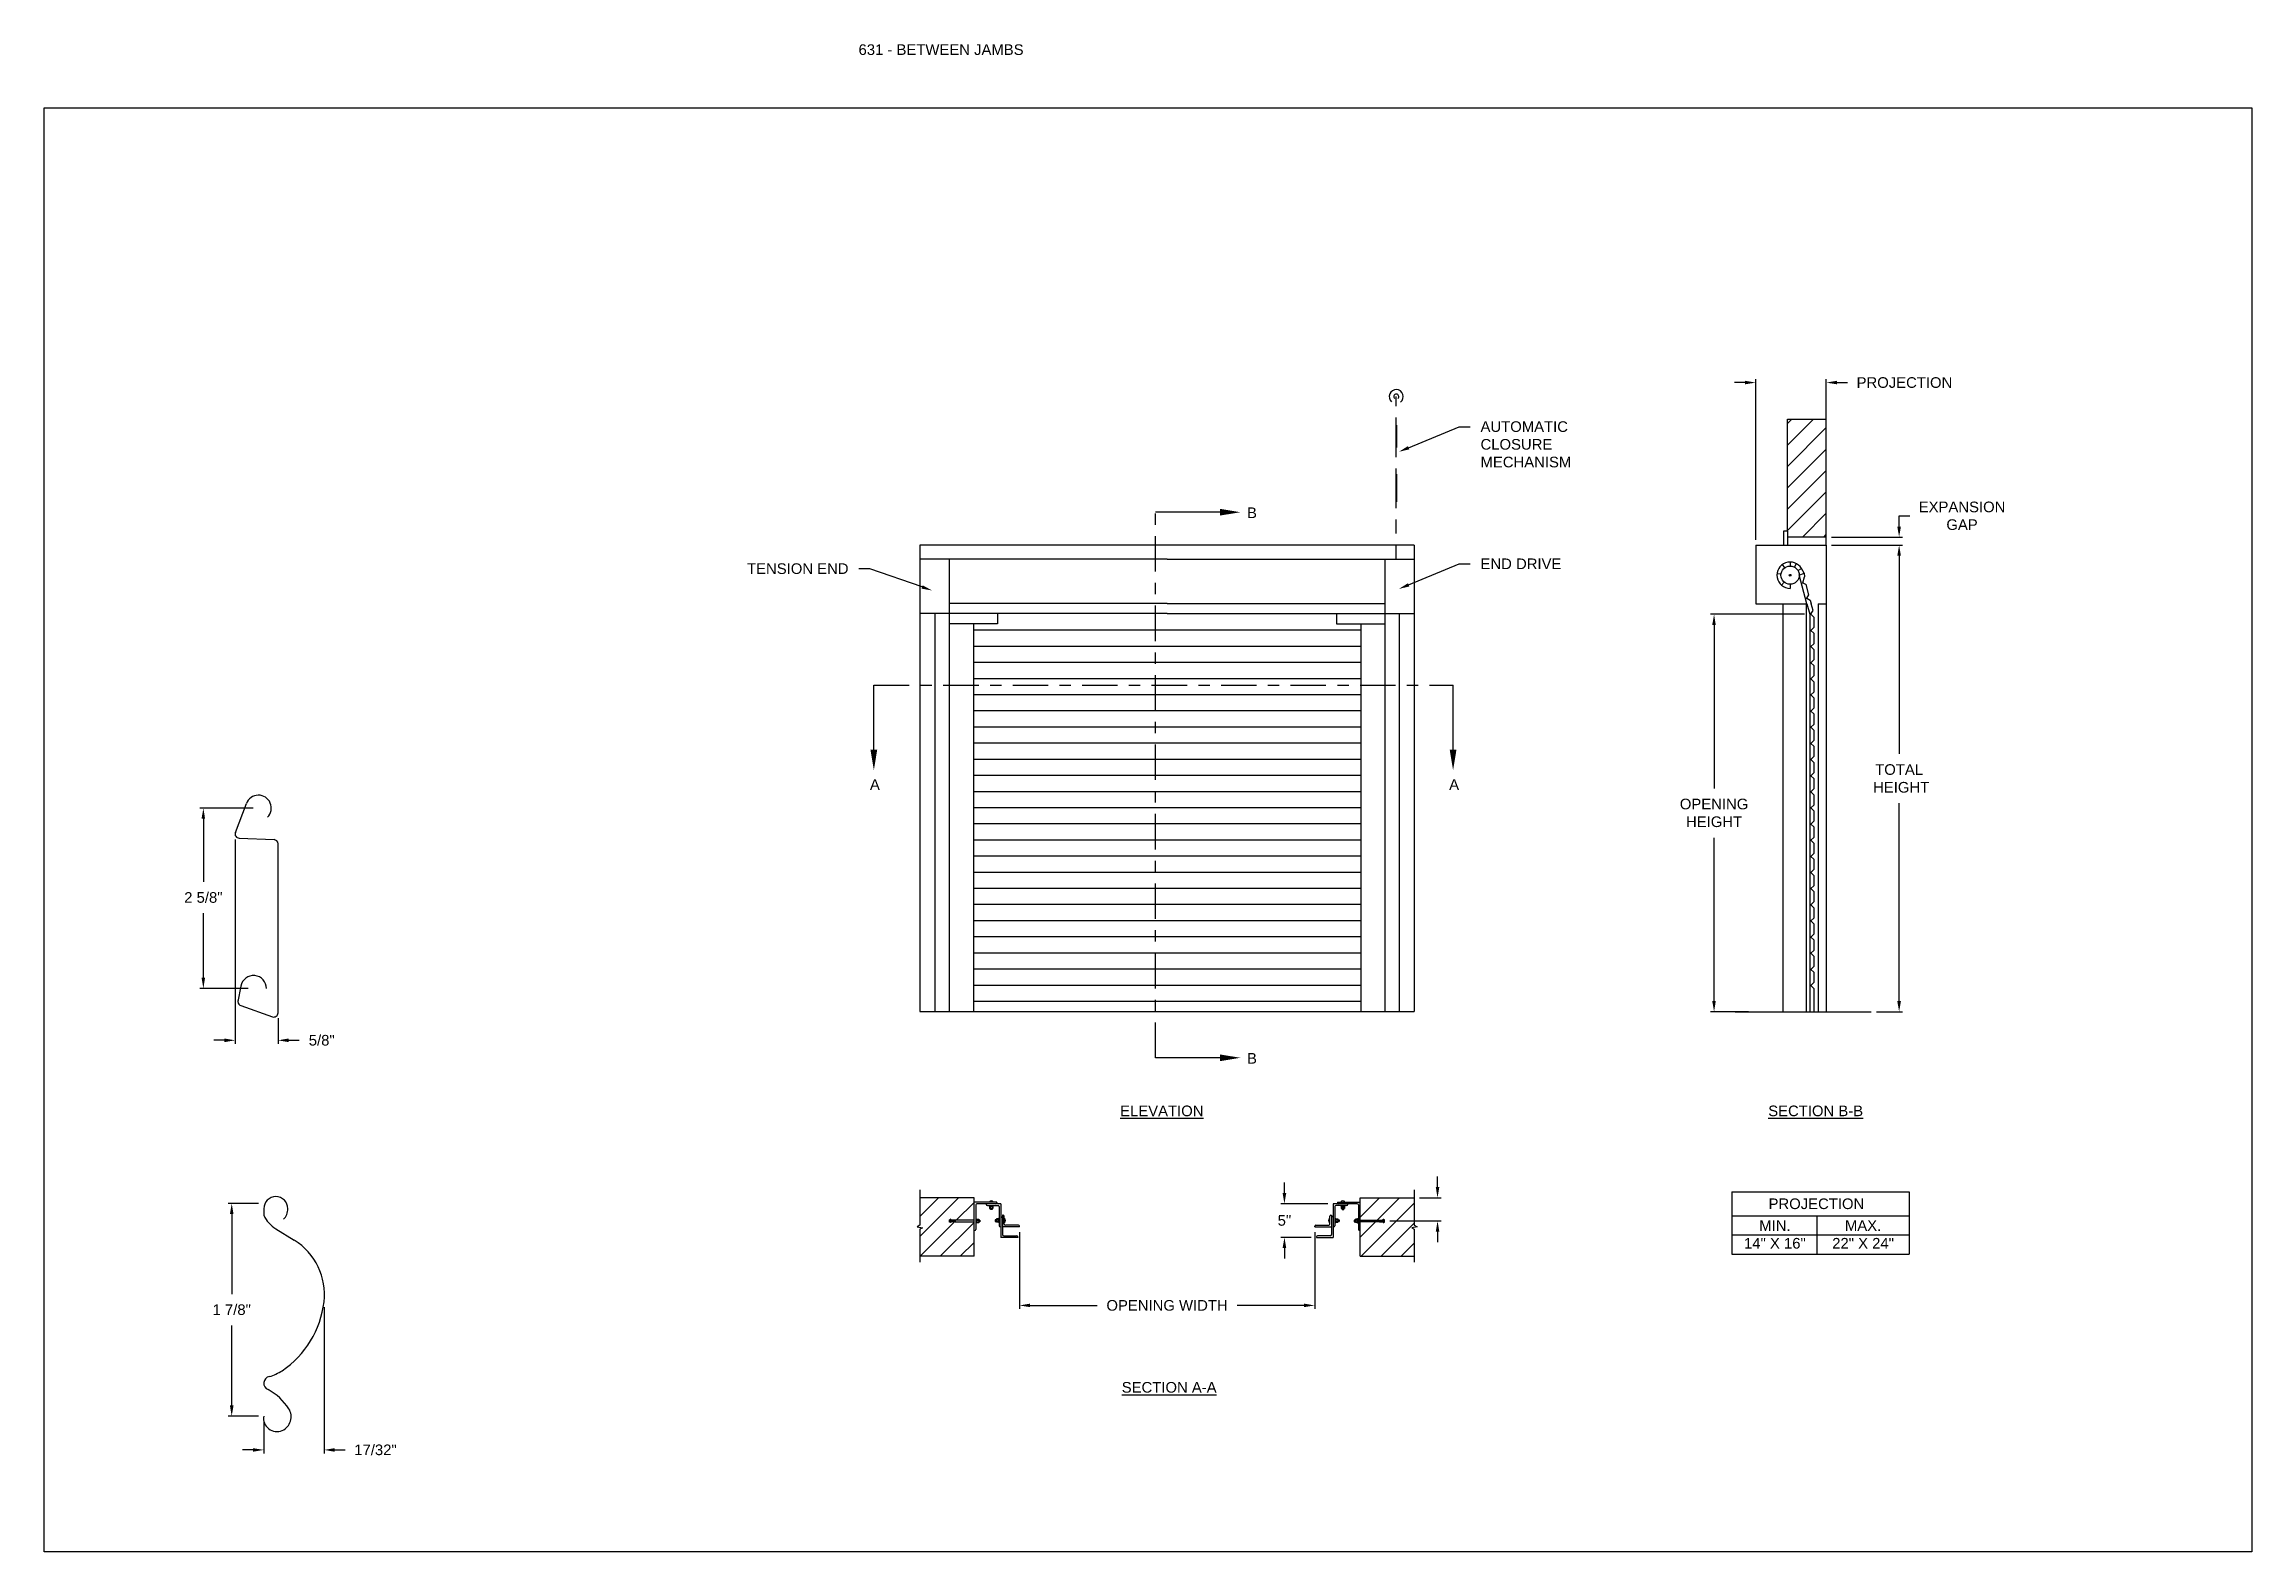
# Model space of a CAD drawing. Header units: inches. Extents: x 169.6 to 189.1, y 253.2 to 266.5.
import ezdxf
from ezdxf import colors
from ezdxf.entities.mleader import LeaderData, LeaderLine
from ezdxf.math import Vec2, Vec3

# ---------------------------------------------------------------- set-up
doc = ezdxf.new("R2010")
doc.units = ezdxf.units.IN
doc.header["$LTSCALE"] = 0.25
doc.header["$MEASUREMENT"] = 0
doc.linetypes.add('CENTER', pattern=[2, 1.25, -0.25, 0.25, -0.25])
doc.linetypes.add('DASHED', pattern=[0.75, 0.5, -0.25])
for name, color, linetype in [('631 BETWEEN JAMBS', 7, 'Continuous'), ('ANNOTATIONS', 1, 'Continuous'), ('DETAILS', 4, 'Continuous'), ('SECTION CUTS', 6, 'CENTER')]:
    doc.layers.add(name, color=color, linetype=linetype)
doc.styles.add('ARIAL', font='arial.ttf', dxfattribs={"height": 0.09375})
doc.styles.get("Standard").update_dxf_attribs({"font": 'romans.shx'})
doc.dimstyles.new('STANDARD$0', dxfattribs={"dimtxt": 0.09375, "dimasz": 0.09375, "dimexe": 0.03125, "dimexo": 0.046875, "dimgap": 0.09, "dimtad": 0, "dimtih": 1, "dimtoh": 1, "dimdec": 4, "dimzin": 0, "dimdsep": 46, "dimtxsty": 'ARIAL', "dimcen": 0.09, "dimadec": 0, "dimazin": 0, "dimtfac": 1, "dimtdec": 4, "dimtofl": 0, "dimtmove": 0, "dimatfit": 1, "dimfxl": 1, "dimtolj": 1, "dimtzin": 0, "dimarcsym": 0})

# ---------------------------------------------------------------- blocks, each defined once
blk = doc.blocks.new('*D3')
at = {"layer": 'ANNOTATIONS', "color": 0, "lineweight": -2, "transparency": 16777216}
for p, q in [((178.19, 256.016), (178.19, 255.339)), ((180.794, 256.016), (180.794, 255.339)), ((178.284, 255.37), (178.876, 255.37)), ((180.7, 255.37), (180.109, 255.37))]:
    blk.add_line(p, q, dxfattribs=at)
at = {"layer": 'ANNOTATIONS', "color": 0, "transparency": 16777216}
for points in [[(178.284, 255.386), (178.284, 255.355), (178.19, 255.37)], [(180.7, 255.386), (180.7, 255.355), (180.794, 255.37)]]:
    blk.add_solid(points, dxfattribs=at)
at = {"layer": 'defpoints', "color": 0, "transparency": 16777216}
for p in [(178.19, 256.063), (180.794, 256.063), (180.794, 255.37)]:
    blk.add_point(p, dxfattribs=at)
at = {"layer": 'ANNOTATIONS', "color": 0, "transparency": 16777216, "insert": (179.492, 255.37), "char_height": 0.09375, "attachment_point": 5, "style": 'ARIAL'}
blk.add_mtext('\\A1;OPENING WIDTH', dxfattribs=at)
blk = doc.blocks.new('*D1')
at = {"layer": 'ANNOTATIONS', "color": 0, "lineweight": -2, "transparency": 16777216}
for p, q in [((181.877, 256.413), (181.877, 256.506)), ((181.718, 256.319), (181.908, 256.319)), ((181.457, 256.115), (181.908, 256.115)), ((181.877, 256.021), (181.877, 255.927))]:
    blk.add_line(p, q, dxfattribs=at)
at = {"layer": 'ANNOTATIONS', "color": 0, "transparency": 16777216}
for points in [[(181.862, 256.413), (181.893, 256.413), (181.877, 256.319)], [(181.862, 256.021), (181.893, 256.021), (181.877, 256.115)]]:
    blk.add_solid(points, dxfattribs=at)
at = {"layer": 'defpoints', "color": 0, "transparency": 16777216}
for p in [(181.672, 256.319), (181.41, 256.115), (181.877, 256.115)]:
    blk.add_point(p, dxfattribs=at)
blk = doc.blocks.new('*D2')
at = {"layer": 'ANNOTATIONS', "color": 0, "lineweight": -2, "transparency": 16777216}
for p, q in [((180.527, 256.361), (180.527, 256.454)), ((180.91, 256.267), (180.496, 256.267)), ((180.762, 255.97), (180.496, 255.97)), ((180.527, 255.876), (180.527, 255.783))]:
    blk.add_line(p, q, dxfattribs=at)
at = {"layer": 'ANNOTATIONS', "color": 0, "transparency": 16777216}
for points in [[(180.511, 256.361), (180.543, 256.361), (180.527, 256.267)], [(180.511, 255.876), (180.543, 255.876), (180.527, 255.97)]]:
    blk.add_solid(points, dxfattribs=at)
at = {"layer": 'defpoints', "color": 0, "transparency": 16777216}
for p in [(180.527, 256.267), (180.957, 256.267), (180.809, 255.97)]:
    blk.add_point(p, dxfattribs=at)
at = {"layer": 'ANNOTATIONS', "color": 0, "transparency": 16777216, "insert": (180.527, 256.119), "char_height": 0.0938, "attachment_point": 5, "style": 'ARIAL'}
blk.add_mtext('\\A1;5"', dxfattribs=at)
blk = doc.blocks.new('*D4')
at = {"layer": 'ANNOTATIONS', "color": 0, "lineweight": -2, "transparency": 16777216}
for p, q in [((171.432, 259.756), (170.961, 259.756)), ((170.993, 259.662), (170.993, 259.105)), ((170.993, 258.259), (170.993, 258.828)), ((171.389, 258.165), (170.961, 258.165))]:
    blk.add_line(p, q, dxfattribs=at)
at = {"layer": 'ANNOTATIONS', "color": 0, "transparency": 16777216}
for points in [[(170.977, 259.662), (171.008, 259.662), (170.993, 259.756)], [(170.977, 258.259), (171.008, 258.259), (170.993, 258.165)]]:
    blk.add_solid(points, dxfattribs=at)
at = {"layer": 'defpoints', "color": 0, "transparency": 16777216}
for p in [(171.479, 259.756), (170.993, 258.165), (171.435, 258.165)]:
    blk.add_point(p, dxfattribs=at)
at = {"layer": 'ANNOTATIONS', "color": 0, "transparency": 16777216, "insert": (170.993, 258.967), "char_height": 0.0938, "attachment_point": 5, "style": 'ARIAL'}
blk.add_mtext('\\A1;2 5/8"', dxfattribs=at)
blk = doc.blocks.new('*D5')
at = {"layer": 'ANNOTATIONS', "color": 0, "lineweight": -2, "transparency": 16777216}
for p, q in [((171.273, 259.48), (171.273, 257.677)), ((171.652, 257.903), (171.652, 257.677)), ((171.179, 257.708), (171.085, 257.708)), ((171.745, 257.708), (171.839, 257.708))]:
    blk.add_line(p, q, dxfattribs=at)
at = {"layer": 'ANNOTATIONS', "color": 0, "transparency": 16777216}
for points in [[(171.179, 257.724), (171.179, 257.692), (171.273, 257.708)], [(171.745, 257.724), (171.745, 257.692), (171.652, 257.708)]]:
    blk.add_solid(points, dxfattribs=at)
at = {"layer": 'defpoints', "color": 0, "transparency": 16777216}
for p in [(171.273, 259.527), (171.652, 257.95), (171.652, 257.708)]:
    blk.add_point(p, dxfattribs=at)
at = {"layer": 'ANNOTATIONS', "color": 0, "transparency": 16777216, "insert": (172.037, 257.708), "char_height": 0.0938, "attachment_point": 5, "style": 'ARIAL'}
blk.add_mtext('\\A1;5/8"', dxfattribs=at)
blk = doc.blocks.new('*D6')
at = {"layer": 'ANNOTATIONS', "color": 0, "lineweight": -2, "transparency": 16777216}
for p, q in [((172.057, 255.354), (172.057, 254.064)), ((171.526, 254.347), (171.526, 254.064)), ((171.432, 254.096), (171.338, 254.096)), ((172.151, 254.096), (172.245, 254.096))]:
    blk.add_line(p, q, dxfattribs=at)
at = {"layer": 'ANNOTATIONS', "color": 0, "transparency": 16777216}
for points in [[(171.432, 254.111), (171.432, 254.08), (171.526, 254.096)], [(172.151, 254.111), (172.151, 254.08), (172.057, 254.096)]]:
    blk.add_solid(points, dxfattribs=at)
at = {"layer": 'defpoints', "color": 0, "transparency": 16777216}
for p in [(172.057, 255.401, 0), (171.526, 254.394, 0), (172.057, 254.096)]:
    blk.add_point(p, dxfattribs=at)
at = {"layer": 'ANNOTATIONS', "color": 0, "transparency": 16777216, "insert": (172.511, 254.096), "char_height": 0.0938, "attachment_point": 5, "style": 'ARIAL'}
blk.add_mtext('\\A1;17/32"', dxfattribs=at)
blk = doc.blocks.new('*D7')
at = {"layer": 'ANNOTATIONS', "color": 0, "lineweight": -2, "transparency": 16777216}
for p, q in [((171.479, 256.269), (171.212, 256.269)), ((171.243, 256.175), (171.243, 255.47)), ((171.243, 254.488), (171.243, 255.193)), ((171.479, 254.394), (171.212, 254.394))]:
    blk.add_line(p, q, dxfattribs=at)
at = {"layer": 'ANNOTATIONS', "color": 0, "transparency": 16777216}
for points in [[(171.227, 256.175), (171.259, 256.175), (171.243, 256.269)], [(171.227, 254.488), (171.259, 254.488), (171.243, 254.394)]]:
    blk.add_solid(points, dxfattribs=at)
at = {"layer": 'defpoints', "color": 0, "transparency": 16777216}
for p in [(171.243, 256.269), (171.526, 256.269, 0), (171.526, 254.394, 0)]:
    blk.add_point(p, dxfattribs=at)
at = {"layer": 'ANNOTATIONS', "color": 0, "transparency": 16777216, "insert": (171.243, 255.332), "char_height": 0.0938, "attachment_point": 5, "style": 'ARIAL'}
blk.add_mtext('\\A1;1 7/8"', dxfattribs=at)
blk = doc.blocks.new('*D8')
at = {"layer": 'ANNOTATIONS', "color": 0, "lineweight": -2, "transparency": 16777216}
for p, q in [((185.114, 261.465), (184.284, 261.465)), ((184.316, 261.371), (184.316, 259.93)), ((184.316, 258.054), (184.316, 259.495)), ((184.621, 257.96), (184.284, 257.96))]:
    blk.add_line(p, q, dxfattribs=at)
at = {"layer": 'ANNOTATIONS', "color": 0, "transparency": 16777216}
for points in [[(184.3, 261.371), (184.331, 261.371), (184.316, 261.465)], [(184.3, 258.054), (184.331, 258.054), (184.316, 257.96)]]:
    blk.add_solid(points, dxfattribs=at)
at = {"layer": 'defpoints', "color": 0, "transparency": 16777216}
for p in [(185.16, 261.465, 0), (184.316, 257.96), (184.668, 257.96)]:
    blk.add_point(p, dxfattribs=at)
at = {"layer": 'ANNOTATIONS', "color": 0, "transparency": 16777216, "insert": (184.316, 259.713), "char_height": 0.09375, "attachment_point": 5, "style": 'ARIAL'}
blk.add_mtext('\\A1;OPENING\\PHEIGHT', dxfattribs=at)
blk = doc.blocks.new('*D9')
at = {"layer": 'ANNOTATIONS', "color": 0, "lineweight": -2, "transparency": 16777216}
for p, q in [((185.353, 262.074), (185.979, 262.074)), ((185.948, 261.981), (185.948, 260.235)), ((185.948, 258.054), (185.948, 259.8)), ((185.748, 257.96), (185.979, 257.96))]:
    blk.add_line(p, q, dxfattribs=at)
at = {"layer": 'ANNOTATIONS', "color": 0, "transparency": 16777216}
for points in [[(185.932, 261.981), (185.964, 261.981), (185.948, 262.074)], [(185.932, 258.054), (185.964, 258.054), (185.948, 257.96)]]:
    blk.add_solid(points, dxfattribs=at)
at = {"layer": 'defpoints', "color": 0, "transparency": 16777216}
for p in [(185.306, 262.074, 0), (185.702, 257.96, 0), (185.948, 257.96)]:
    blk.add_point(p, dxfattribs=at)
at = {"layer": 'ANNOTATIONS', "color": 0, "transparency": 16777216, "insert": (185.948, 260.017), "char_height": 0.0938, "attachment_point": 5, "style": 'ARIAL'}
blk.add_mtext('\\A1;TOTAL\\P HEIGHT', dxfattribs=at)
blk = doc.blocks.new('*D10')
at = {"layer": 'ANNOTATIONS', "color": 0, "lineweight": -2, "transparency": 16777216}
for p, q in [((185.948, 262.239), (185.948, 262.333)), ((185.948, 262.333), (186.042, 262.333)), ((185.353, 262.146), (185.979, 262.146)), ((185.353, 262.074), (185.979, 262.074)), ((185.948, 261.981), (185.948, 261.887))]:
    blk.add_line(p, q, dxfattribs=at)
at = {"layer": 'ANNOTATIONS', "color": 0, "transparency": 16777216}
for points in [[(185.932, 262.239), (185.964, 262.239), (185.948, 262.146)], [(185.932, 261.981), (185.964, 261.981), (185.948, 262.074)]]:
    blk.add_solid(points, dxfattribs=at)
at = {"layer": 'defpoints', "color": 0, "transparency": 16777216}
for p in [(185.306, 262.146), (185.306, 262.074), (185.948, 262.146)]:
    blk.add_point(p, dxfattribs=at)
at = {"layer": 'ANNOTATIONS', "color": 0, "transparency": 16777216, "insert": (186.503, 262.333), "char_height": 0.09375, "attachment_point": 5, "style": 'ARIAL'}
blk.add_mtext('\\A1;EXPANSION \\PGAP', dxfattribs=at)
blk = doc.blocks.new('*D11')
at = {"layer": 'ANNOTATIONS', "color": 0, "lineweight": -2, "transparency": 16777216}
for p, q in [((184.59, 263.508), (184.496, 263.508)), ((184.683, 262.121), (184.683, 263.539)), ((185.306, 262.121), (185.306, 263.539)), ((185.399, 263.508), (185.493, 263.508))]:
    blk.add_line(p, q, dxfattribs=at)
at = {"layer": 'ANNOTATIONS', "color": 0, "transparency": 16777216}
for points in [[(184.59, 263.524), (184.59, 263.493), (184.683, 263.508)], [(185.399, 263.524), (185.399, 263.493), (185.306, 263.508)]]:
    blk.add_solid(points, dxfattribs=at)
at = {"layer": 'defpoints', "color": 0, "transparency": 16777216}
for p in [(185.306, 263.508), (184.683, 262.074), (185.306, 262.074)]:
    blk.add_point(p, dxfattribs=at)
at = {"layer": 'ANNOTATIONS', "color": 0, "transparency": 16777216, "insert": (185.995, 263.508), "char_height": 0.09375, "attachment_point": 5, "style": 'ARIAL'}
blk.add_mtext('\\A1;PROJECTION', dxfattribs=at)

msp = doc.modelspace()

# ---------------------------------------------------------------- hatches: boundary and pattern name
at = {"layer": '631 BETWEEN JAMBS'}
h = msp.add_hatch(dxfattribs=at)
h.set_pattern_fill('ANSI31', color=256)
h.paths.add_polyline_path([(177.78966, 256.10748), (177.61902, 256.10748), (177.58564, 256.10377), (177.58564, 256.10006), (177.57451, 256.10006), (177.57451, 256.12603), (177.58193, 256.12974), (177.58564, 256.12974), (177.58564, 256.12603), (177.61902, 256.12232), (177.78966, 256.12232), (177.78966, 256.31893), (177.31271, 256.31893), (177.31271, 256.07706), (177.28761, 256.06272), (177.33498, 256.05305), (177.31271, 256.04138), (177.31271, 255.8033), (177.78966, 255.8033)])
h.paths.add_polyline_path([(181.67162, 256.04138), (181.64935, 256.05305), (181.69672, 256.06272), (181.67162, 256.07706), (181.67162, 256.31893), (181.19467, 256.31893), (181.19467, 256.12232), (181.3653, 256.12232), (181.39869, 256.12603), (181.39869, 256.12974), (181.40982, 256.12974), (181.40982, 256.10377), (181.4024, 256.10006), (181.39869, 256.10006), (181.39869, 256.10377), (181.3653, 256.10748), (181.19467, 256.10748), (181.19467, 255.8033), (181.67162, 255.8033)])

# ---------------------------------------------------------------- linework, layer by layer
at = {"layer": '631 BETWEEN JAMBS', "linetype": 'DASHED'}
msp.add_line((181.51327, 261.95109), (181.51327, 263.38474), dxfattribs=at)
at = {"layer": '631 BETWEEN JAMBS'}
for p, q in [((184.96379, 263.14618), (185.00295, 263.18534)), ((184.96379, 262.95747), (185.19165, 263.18534)), ((184.96379, 262.19888), (184.96379, 263.18534)), ((184.96379, 263.18534), (185.306, 263.18534)), ((184.96379, 262.76877), (185.306, 263.11098)), ((185.306, 262.07434), (185.306, 263.18534)), ((184.96379, 262.58006), (185.306, 262.92227)), ((184.96379, 262.39135), (185.306, 262.73356)), ((184.96379, 262.20265), (185.306, 262.54486)), ((185.09535, 262.1455), (185.306, 262.35615)), ((181.67162, 262.07563), (177.31271, 262.07563)), ((177.31271, 262.07563), (177.31271, 261.47072)), ((181.67162, 262.07563), (181.67162, 261.47072)), ((184.6833, 262.07434), (184.90792, 262.07434)), ((184.6833, 262.07434), (184.6833, 261.55839)), ((184.90792, 262.07434), (184.96379, 262.07434)), ((184.9282, 262.19888), (184.9282, 262.07434)), ((184.96379, 262.19888), (184.9282, 262.19888)), ((184.96379, 262.19888), (184.96379, 262.07434)), ((185.306, 262.1455), (184.96379, 262.1455)), ((184.96379, 262.07434), (185.30563, 262.07434)), ((185.28406, 262.1455), (185.306, 262.16744)), ((185.306, 262.07434), (185.306, 261.55839)), ((179.49216, 261.95109), (177.31271, 261.95109)), ((177.57069, 261.95109), (177.57069, 257.96136)), ((179.49216, 261.95109), (181.67162, 261.95109)), ((181.41364, 261.95109), (181.41364, 257.96136)), ((184.94009, 261.8755), (184.9195, 261.90452)), ((184.98674, 261.92596), (184.98674, 261.89038)), ((185.02495, 261.88074), (185.04183, 261.91207)), ((184.90651, 261.81726), (184.87108, 261.82055)), ((184.93317, 261.74962), (184.90951, 261.72304)), ((184.98674, 261.72924), (184.98674, 261.69365)), ((185.05616, 261.8507), (185.08682, 261.86875)), ((185.13512, 261.55839), (185.06728, 261.81195)), ((185.06798, 261.80935), (185.11147, 261.82644)), ((185.08665, 261.73998), (185.09804, 261.74306)), ((185.11147, 261.82644), (185.08711, 261.86826)), ((185.09804, 261.74306), (185.1125, 261.79545)), ((185.09804, 261.74306), (185.12724, 261.72617)), ((185.11147, 261.82644), (185.1125, 261.79545)), ((185.15166, 261.63581), (185.12724, 261.72617)), ((179.49216, 261.55968), (177.57069, 261.55968)), ((179.49216, 261.55968), (181.41364, 261.55968)), ((184.6833, 261.55839), (185.12808, 261.55839)), ((184.92151, 261.55839), (184.92151, 257.96006)), ((185.12378, 261.60258), (185.13517, 261.60566)), ((185.12808, 261.55839), (185.12808, 257.96006)), ((185.13512, 261.55839), (185.16011, 261.46498)), ((185.13517, 261.60566), (185.15166, 261.63581)), ((185.13517, 261.60566), (185.16437, 261.58877)), ((185.16437, 261.58877), (185.17258, 261.55839)), ((185.17139, 261.47155), (185.18879, 261.4984)), ((185.18879, 261.4984), (185.17258, 261.55839)), ((185.23483, 261.55839), (185.306, 261.55839)), ((185.23483, 261.55839), (185.23483, 257.96006)), ((185.306, 261.55839), (185.306, 257.96006)), ((177.31271, 261.47072), (177.31271, 257.96136)), ((179.49216, 261.47072), (177.31271, 261.47072)), ((177.44437, 261.47072), (177.44437, 257.96136)), ((177.99768, 261.38176), (177.57069, 261.38176)), ((177.78418, 261.38176), (177.78418, 257.96136)), ((181.20014, 261.32394), (177.78418, 261.32394)), ((177.99768, 261.47072), (177.99768, 261.38176)), ((179.49216, 261.47072), (181.67162, 261.47072)), ((180.98665, 261.47072), (180.98665, 261.38176)), ((180.98665, 261.38176), (181.41364, 261.38176)), ((181.20014, 261.38176), (181.20014, 257.96136)), ((181.53996, 261.47072), (181.53996, 257.96136)), ((181.67162, 261.47072), (181.67162, 257.96136)), ((185.17139, 261.47155), (185.16011, 261.46498)), ((185.16011, 261.46498), (185.16083, 261.46538)), ((185.17032, 261.46498), (185.16011, 261.46498)), ((185.16011, 261.46498), (185.16011, 261.32265)), ((185.16011, 261.32265), (185.16011, 261.18032)), ((185.16011, 261.32265), (185.17032, 261.32265)), ((185.17032, 261.46498), (185.19569, 261.43961)), ((185.17032, 261.32265), (185.19569, 261.34802)), ((185.17032, 261.32265), (185.19569, 261.29728)), ((185.19569, 261.43961), (185.19569, 261.34802)), ((185.19569, 261.29728), (185.19569, 261.20569)), ((181.20014, 261.18161), (177.78418, 261.18161)), ((185.16011, 261.18032), (185.17032, 261.18032)), ((185.16011, 261.18032), (185.16011, 261.03799)), ((185.17032, 261.18032), (185.19569, 261.20569)), ((185.17032, 261.18032), (185.19569, 261.15494)), ((185.19569, 261.15494), (185.19569, 261.06336)), ((181.20014, 261.03928), (177.78418, 261.03928)), ((181.20014, 260.89695), (177.78418, 260.89695)), ((185.16011, 261.03799), (185.16011, 260.89565)), ((185.16011, 261.03799), (185.17032, 261.03799)), ((185.17032, 261.03799), (185.19569, 261.06336)), ((185.17032, 261.03799), (185.19569, 261.01261)), ((185.17032, 260.89565), (185.19569, 260.92103)), ((185.19569, 261.01261), (185.19569, 260.92103)), ((181.20014, 260.75462), (177.78418, 260.75462)), ((185.16011, 260.89565), (185.17032, 260.89565)), ((185.16011, 260.89565), (185.16011, 260.75332)), ((185.16011, 260.75332), (185.16011, 260.61099)), ((185.16011, 260.75332), (185.17032, 260.75332)), ((185.17032, 260.89565), (185.19569, 260.87028)), ((185.17032, 260.75332), (185.19569, 260.7787)), ((185.17032, 260.75332), (185.19569, 260.72795)), ((185.19569, 260.87028), (185.19569, 260.7787)), ((185.19569, 260.72795), (185.19569, 260.63636)), ((181.20014, 260.61228), (177.78418, 260.61228)), ((185.16011, 260.61099), (185.17032, 260.61099)), ((185.16011, 260.61099), (185.16011, 260.46866)), ((185.17032, 260.61099), (185.19569, 260.63636)), ((185.17032, 260.61099), (185.19569, 260.58562)), ((185.19569, 260.58562), (185.19569, 260.49403)), ((181.20014, 260.46995), (177.78418, 260.46995)), ((181.20014, 260.32762), (177.78418, 260.32762)), ((185.16011, 260.46866), (185.16011, 260.32633)), ((185.16011, 260.46866), (185.17032, 260.46866)), ((185.16011, 260.32633), (185.16011, 260.184)), ((185.16011, 260.32633), (185.17032, 260.32633)), ((185.17032, 260.46866), (185.19569, 260.49403)), ((185.17032, 260.46866), (185.19569, 260.44329)), ((185.17032, 260.32633), (185.19569, 260.3517)), ((185.17032, 260.32633), (185.19569, 260.30095)), ((185.19569, 260.44329), (185.19569, 260.3517)), ((181.20014, 260.18529), (177.78418, 260.18529)), ((185.16011, 260.184), (185.17032, 260.184)), ((185.16011, 260.184), (185.16011, 260.04166)), ((185.17032, 260.184), (185.19569, 260.20937)), ((185.17032, 260.184), (185.19569, 260.15862)), ((185.19569, 260.30095), (185.19569, 260.20937)), ((185.19569, 260.15862), (185.19569, 260.06704)), ((181.20014, 260.04296), (177.78418, 260.04296)), ((185.16011, 260.04166), (185.16011, 259.89933)), ((185.16011, 260.04166), (185.17032, 260.04166)), ((185.17032, 260.04166), (185.19569, 260.06704)), ((185.17032, 260.04166), (185.19569, 260.01629)), ((185.17032, 259.89933), (185.19569, 259.92471)), ((185.19569, 260.01629), (185.19569, 259.92471)), ((181.20014, 259.90063), (177.78418, 259.90063)), ((181.20014, 259.75829), (177.78418, 259.75829)), ((185.16011, 259.89933), (185.17032, 259.89933)), ((185.16011, 259.89933), (185.16011, 259.757)), ((185.16011, 259.757), (185.16011, 259.61467)), ((185.16011, 259.757), (185.17032, 259.757)), ((185.17032, 259.89933), (185.19569, 259.87396)), ((185.17032, 259.757), (185.19569, 259.78237)), ((185.17032, 259.757), (185.19569, 259.73163)), ((185.19569, 259.87396), (185.19569, 259.78237)), ((185.19569, 259.73163), (185.19569, 259.64004)), ((181.20014, 259.61596), (177.78418, 259.61596)), ((185.16011, 259.61467), (185.17032, 259.61467)), ((185.16011, 259.61467), (185.16011, 259.47234)), ((185.17032, 259.61467), (185.19569, 259.64004)), ((185.17032, 259.61467), (185.19569, 259.5893)), ((185.19569, 259.5893), (185.19569, 259.49771)), ((181.20014, 259.47363), (177.78418, 259.47363)), ((185.16011, 259.47234), (185.16011, 259.33001)), ((185.16011, 259.47234), (185.17032, 259.47234)), ((185.17032, 259.47234), (185.19569, 259.49771)), ((185.17032, 259.47234), (185.19569, 259.44696)), ((185.17032, 259.33001), (185.19569, 259.35538)), ((185.19569, 259.44696), (185.19569, 259.35538)), ((181.20014, 259.3313), (177.78418, 259.3313)), ((181.20014, 259.18897), (177.78418, 259.18897)), ((185.16011, 259.33001), (185.17032, 259.33001)), ((185.16011, 259.33001), (185.16011, 259.18767)), ((185.16011, 259.18767), (185.17032, 259.18767)), ((185.16011, 259.18767), (185.16011, 259.04534)), ((185.17032, 259.33001), (185.19569, 259.30463)), ((185.17032, 259.18767), (185.19569, 259.21305)), ((185.17032, 259.18767), (185.19569, 259.1623)), ((185.19569, 259.30463), (185.19569, 259.21305)), ((185.19569, 259.1623), (185.19569, 259.07072)), ((181.20014, 259.04664), (177.78418, 259.04664)), ((185.16011, 259.04534), (185.17032, 259.04534)), ((185.16011, 259.04534), (185.16011, 258.90301)), ((185.17032, 259.04534), (185.19569, 259.07072)), ((185.17032, 259.04534), (185.19569, 259.01997)), ((185.19569, 259.01997), (185.19569, 258.92838)), ((181.20014, 258.9043), (177.78418, 258.9043)), ((181.20014, 258.76197), (177.78418, 258.76197)), ((185.16011, 258.90301), (185.17032, 258.90301)), ((185.16011, 258.90301), (185.16011, 258.76068)), ((185.16011, 258.76068), (185.17032, 258.76068)), ((185.16011, 258.76068), (185.16011, 258.61835)), ((185.17032, 258.90301), (185.19569, 258.92838)), ((185.17032, 258.90301), (185.19569, 258.87764)), ((185.17032, 258.76068), (185.19569, 258.78605)), ((185.17032, 258.76068), (185.19569, 258.73531)), ((185.19569, 258.87764), (185.19569, 258.78605)), ((181.20014, 258.61964), (177.78418, 258.61964)), ((185.16011, 258.61835), (185.17032, 258.61835)), ((185.16011, 258.61835), (185.16011, 258.47602)), ((185.17032, 258.61835), (185.19569, 258.64372)), ((185.17032, 258.61835), (185.19569, 258.59297)), ((185.19569, 258.73531), (185.19569, 258.64372)), ((185.19569, 258.59297), (185.19569, 258.50139)), ((181.20014, 258.47731), (177.78418, 258.47731)), ((185.16011, 258.47602), (185.17032, 258.47602)), ((185.16011, 258.47602), (185.16011, 258.33368)), ((185.17032, 258.47602), (185.19569, 258.50139)), ((185.17032, 258.47602), (185.19569, 258.45064)), ((185.19569, 258.45064), (185.19569, 258.35906)), ((181.20014, 258.33498), (177.78418, 258.33498)), ((181.20014, 258.19265), (177.78418, 258.19265)), ((185.16011, 258.33368), (185.17032, 258.33368)), ((185.16011, 258.33368), (185.16011, 258.19135)), ((185.16011, 258.19135), (185.17032, 258.19135)), ((185.16011, 258.19135), (185.16011, 257.96006)), ((185.17032, 258.33368), (185.19569, 258.35906)), ((185.17032, 258.33368), (185.19569, 258.30831)), ((185.17032, 258.19135), (185.19569, 258.21673)), ((185.17032, 258.19135), (185.19569, 258.16598)), ((185.19569, 258.30831), (185.19569, 258.21673)), ((181.20014, 258.05031), (177.78418, 258.05031)), ((185.19569, 258.16598), (185.19569, 257.96006)), ((177.31271, 257.96136), (181.67162, 257.96136)), ((184.50224, 257.96006), (185.70159, 257.96006)), ((177.31271, 256.38941), (177.31271, 256.07706)), ((177.78966, 256.31893), (177.31271, 256.31893)), ((177.78966, 255.8033), (177.78966, 256.31893)), ((177.98998, 256.28183), (177.78966, 256.28183)), ((177.8045, 256.2571), (177.8045, 256.03948)), ((178.02707, 256.26699), (177.81439, 256.26699)), ((177.89724, 256.26699), (177.89724, 256.26205)), ((177.90713, 256.25216), (178.00234, 256.25216)), ((177.92321, 256.25216), (177.92321, 256.24474)), ((177.92321, 256.24474), (177.9603, 256.24474)), ((177.92692, 256.24474), (177.92692, 256.22619)), ((177.95659, 256.22619), (177.92692, 256.22619)), ((177.93433, 256.21506), (177.93433, 256.24474)), ((177.94917, 256.24474), (177.94917, 256.21506)), ((177.95659, 256.24474), (177.95659, 256.22619)), ((177.9603, 256.25216), (177.9603, 256.24474)), ((177.98998, 256.28183), (177.98998, 256.27689)), ((178.01223, 256.24226), (178.01223, 256.07286)), ((178.02707, 256.26699), (178.02707, 255.97023)), ((181.16994, 256.26699), (180.95726, 256.26699)), ((180.95726, 256.26699), (180.95726, 255.97023)), ((180.97209, 256.24226), (180.97209, 256.07286)), ((181.0772, 256.25216), (180.98199, 256.25216)), ((180.99435, 256.28183), (180.99435, 256.27689)), ((180.99435, 256.28183), (181.19467, 256.28183)), ((181.02403, 256.25216), (181.02403, 256.24474)), ((181.06112, 256.24474), (181.02403, 256.24474)), ((181.02774, 256.24474), (181.02774, 256.22619)), ((181.02774, 256.22619), (181.05741, 256.22619)), ((181.03516, 256.24474), (181.03516, 256.21506)), ((181.04999, 256.21506), (181.04999, 256.24474)), ((181.05741, 256.24474), (181.05741, 256.22619)), ((181.06112, 256.25216), (181.06112, 256.24474)), ((181.08709, 256.26699), (181.08709, 256.26205)), ((181.17983, 256.2571), (181.17983, 256.03948)), ((181.19467, 256.31893), (181.67162, 256.31893)), ((181.19467, 255.8033), (181.19467, 256.31893)), ((181.67162, 256.38941), (181.67162, 256.07706)), ((177.31271, 256.07706), (177.28761, 256.06272)), ((177.28761, 256.06272), (177.33498, 256.05305)), ((177.33498, 256.05305), (177.31271, 256.04138)), ((177.31271, 256.04138), (177.31271, 255.75137)), ((177.57822, 256.12603), (177.57451, 256.12603)), ((177.57451, 256.10377), (177.57451, 256.12603)), ((177.57822, 256.10377), (177.57451, 256.10377)), ((177.57822, 256.12603), (177.57822, 256.10377)), ((177.58564, 256.12974), (177.58193, 256.12974)), ((177.58193, 256.12974), (177.58193, 256.11653)), ((177.58193, 256.11653), (177.61902, 256.11653)), ((177.58193, 256.10006), (177.58193, 256.11327)), ((177.58193, 256.11327), (177.61902, 256.11327)), ((177.58564, 256.10006), (177.58193, 256.10006)), ((177.58564, 256.12603), (177.58564, 256.12974)), ((177.61902, 256.12232), (177.58564, 256.12603)), ((177.61902, 256.10748), (177.58564, 256.10377)), ((177.58564, 256.10377), (177.58564, 256.10006)), ((177.61902, 256.12232), (177.61902, 256.10748)), ((177.62273, 256.11861), (177.61902, 256.11861)), ((177.62273, 256.11119), (177.61902, 256.11119)), ((177.62273, 256.12232), (177.62273, 256.10748)), ((177.78966, 256.12232), (177.62273, 256.12232)), ((177.62273, 256.10748), (177.78966, 256.10748)), ((177.79461, 256.02958), (177.78966, 256.02958)), ((177.8045, 256.13345), (177.81192, 256.13345)), ((177.8045, 256.09635), (177.81192, 256.09635)), ((177.81192, 256.09635), (177.81192, 256.13345)), ((177.81192, 256.12974), (177.83047, 256.12974)), ((177.81192, 256.12232), (177.8416, 256.12232)), ((177.81192, 256.10748), (177.8416, 256.10748)), ((177.81192, 256.10006), (177.83047, 256.10006)), ((177.83047, 256.12974), (177.83047, 256.10006)), ((177.8416, 256.12232), (177.8416, 256.10748)), ((177.94917, 256.21506), (177.93433, 256.21506)), ((178.00482, 256.12603), (177.97514, 256.12603)), ((177.97514, 256.12603), (177.97514, 256.11119)), ((177.97514, 256.11119), (178.00482, 256.11119)), ((178.00482, 256.13345), (177.98627, 256.13345)), ((177.98627, 256.13345), (177.98627, 256.10377)), ((178.00482, 256.10377), (177.98627, 256.10377)), ((178.01223, 256.13716), (178.00482, 256.13716)), ((178.00482, 256.10006), (178.00482, 256.13716)), ((178.01223, 256.10006), (178.00482, 256.10006)), ((178.02213, 256.06297), (178.02707, 256.06297)), ((178.02707, 256.152), (178.03202, 256.152)), ((178.04191, 256.16684), (178.04191, 255.99496)), ((178.04686, 256.16684), (178.04191, 256.16684)), ((178.19029, 256.06297), (178.04191, 256.06297)), ((178.05675, 256.0877), (178.05675, 256.15694)), ((178.1804, 256.07781), (178.06664, 256.07781)), ((178.19029, 256.06297), (178.19029, 256.06792)), ((180.79404, 256.06297), (180.79404, 256.06792)), ((180.79404, 256.06297), (180.94242, 256.06297)), ((180.80393, 256.07781), (180.91769, 256.07781)), ((180.92758, 256.0877), (180.92758, 256.15694)), ((180.93747, 256.16684), (180.94242, 256.16684)), ((180.94242, 256.16684), (180.94242, 255.99496)), ((180.95726, 256.152), (180.95231, 256.152)), ((180.9622, 256.06297), (180.95726, 256.06297)), ((180.97209, 256.13716), (180.97951, 256.13716)), ((180.97209, 256.10006), (180.97951, 256.10006)), ((180.97951, 256.10006), (180.97951, 256.13716)), ((180.97951, 256.13345), (180.99806, 256.13345)), ((180.97951, 256.12603), (181.00919, 256.12603)), ((180.97951, 256.11119), (181.00919, 256.11119)), ((180.97951, 256.10377), (180.99806, 256.10377)), ((180.99806, 256.13345), (180.99806, 256.10377)), ((181.00919, 256.12603), (181.00919, 256.11119)), ((181.03516, 256.21506), (181.04999, 256.21506)), ((181.17241, 256.12232), (181.14273, 256.12232)), ((181.14273, 256.12232), (181.14273, 256.10748)), ((181.14273, 256.10748), (181.17241, 256.10748)), ((181.17241, 256.12974), (181.15386, 256.12974)), ((181.15386, 256.12974), (181.15386, 256.10006)), ((181.17241, 256.10006), (181.15386, 256.10006)), ((181.17983, 256.13345), (181.17241, 256.13345)), ((181.17241, 256.09635), (181.17241, 256.13345)), ((181.17983, 256.09635), (181.17241, 256.09635)), ((181.18972, 256.02958), (181.19467, 256.02958)), ((181.19467, 256.12232), (181.3616, 256.12232)), ((181.3616, 256.10748), (181.19467, 256.10748)), ((181.3616, 256.12232), (181.3616, 256.10748)), ((181.3616, 256.11861), (181.3653, 256.11861)), ((181.3616, 256.11119), (181.3653, 256.11119)), ((181.3653, 256.12232), (181.39869, 256.12603)), ((181.3653, 256.12232), (181.3653, 256.10748)), ((181.4024, 256.11653), (181.3653, 256.11653)), ((181.4024, 256.11327), (181.3653, 256.11327)), ((181.3653, 256.10748), (181.39869, 256.10377)), ((181.39869, 256.12974), (181.4024, 256.12974)), ((181.39869, 256.12603), (181.39869, 256.12974)), ((181.39869, 256.10377), (181.39869, 256.10006)), ((181.39869, 256.10006), (181.4024, 256.10006)), ((181.4024, 256.12974), (181.4024, 256.11653)), ((181.4024, 256.10006), (181.4024, 256.11327)), ((181.40611, 256.12603), (181.40982, 256.12603)), ((181.40611, 256.12603), (181.40611, 256.10377)), ((181.40611, 256.10377), (181.40982, 256.10377)), ((181.40982, 256.10377), (181.40982, 256.12603)), ((181.69672, 256.06272), (181.64935, 256.05305)), ((181.64935, 256.05305), (181.67162, 256.04138)), ((181.67162, 256.07706), (181.69672, 256.06272)), ((181.67162, 256.04138), (181.67162, 255.75137)), ((178.17545, 255.97023), (178.02707, 255.97023)), ((178.0518, 255.98507), (178.16556, 255.98507)), ((178.17545, 255.97518), (178.17545, 255.97023)), ((180.80887, 255.97518), (180.80887, 255.97023)), ((180.80887, 255.97023), (180.95726, 255.97023)), ((180.93253, 255.98507), (180.81877, 255.98507)), ((177.78966, 255.8033), (177.31271, 255.8033)), ((181.19467, 255.8033), (181.67162, 255.8033))]:
    msp.add_line(p, q, dxfattribs=at)
at = {"layer": '631 BETWEEN JAMBS', "const_width": 0.01779}
for points in [[(181.51327, 262.93316), (181.51327, 263.13352)], [(181.51327, 262.70244), (181.51327, 262.45554)]]:
    msp.add_lwpolyline(points, dxfattribs=at)
at = {"layer": '631 BETWEEN JAMBS'}
for radius in [0.08057, 0.00735]:
    msp.add_circle((184.98674, 261.80981), radius, dxfattribs=at)
for centre, radius, start, end in [((181.51327, 263.38474), 0.06167, 308.703553, 227.493557), ((181.51327, 263.38474), 0.02245, 311.521717, 228.458713), ((184.98674, 261.80981), 0.11615, 30.213973, 270), ((177.81439, 256.2571), 0.00989, 90, 180), ((177.90713, 256.26205), 0.00989, 180, 270), ((177.94175, 256.27194), 0.02102, 28.072487, 151.927513), ((177.98009, 256.27689), 0.00989, 270, 0), ((178.00234, 256.24226), 0.00989, 0, 90), ((180.98199, 256.24226), 0.00989, 90, 180), ((181.00424, 256.27689), 0.00989, 180, 270), ((181.04258, 256.27194), 0.02102, 28.072487, 151.927513), ((181.0772, 256.26205), 0.00989, 270, 0), ((181.16994, 256.2571), 0.00989, 0, 90), ((177.79461, 256.03948), 0.00989, 270, 0), ((178.02213, 256.07286), 0.00989, 180, 270), ((178.03202, 256.14211), 0.00989, 0, 90), ((178.04686, 256.15694), 0.00989, 0, 90), ((178.04686, 256.11861), 0.02102, 298.072487, 61.927513), ((178.06664, 256.0877), 0.00989, 180, 270), ((178.1804, 256.06792), 0.00989, 0, 90), ((180.80393, 256.06792), 0.00989, 90, 180), ((180.93747, 256.11861), 0.02102, 118.072487, 241.927513), ((180.91769, 256.0877), 0.00989, 270, 0), ((180.93747, 256.15694), 0.00989, 90, 180), ((180.95231, 256.14211), 0.00989, 90, 180), ((180.9622, 256.07286), 0.00989, 270, 0), ((181.18972, 256.03948), 0.00989, 180, 270), ((178.0518, 255.99496), 0.00989, 180, 270), ((178.16556, 255.97518), 0.00989, 0, 90), ((180.81877, 255.97518), 0.00989, 90, 180), ((180.93253, 255.99496), 0.00989, 270, 0)]:
    msp.add_arc(centre, radius, start, end, dxfattribs=at)
at = {"layer": 'ANNOTATIONS'}
for p, q in [((184.47242, 256.37287), (184.47242, 255.82149)), ((184.47242, 256.37287), (186.03753, 256.37287)), ((186.03753, 256.37287), (186.03753, 255.82149)), ((184.47242, 256.16139), (186.03753, 256.16139)), ((185.22279, 256.16139), (185.22279, 255.82149)), ((184.47242, 255.99144), (186.03753, 255.99144)), ((184.47242, 255.82149), (186.03753, 255.82149))]:
    msp.add_line(p, q, dxfattribs=at)
at = {"layer": 'defpoints'}
msp.add_lwpolyline([(189.05875, 253.19707), (169.58887, 253.19707), (169.58887, 265.93218), (189.05875, 265.93218)], close=True, dxfattribs=at)
at = {"layer": 'DETAILS'}
for p, q in [((171.27512, 259.54024), (171.37266, 259.79635)), ((171.30765, 259.4908), (171.6166, 259.47745)), ((171.65151, 257.94976), (171.65151, 259.441)), ((171.32385, 258.18639), (171.29766, 258.0493)), ((171.32196, 258.01491), (171.60283, 257.91538)), ((171.52576, 256.22311, 0), (171.52576, 256.16494, 0)), ((171.63189, 256.04495, 0), (171.79468, 255.94458, 0))]:
    msp.add_line(p, q, dxfattribs=at)
for centre, radius, start, end in [((171.47885, 259.75591), 0.11363, 315.10249, 159.152227), ((171.30922, 259.52726), 0.03649, 159.152227, 267.530621), ((171.61502, 259.441), 0.03649, 0, 87.52474), ((171.43546, 258.16506), 0.11363, 0, 169.18408), ((171.33415, 258.0493), 0.03649, 158.368159, 250.486717), ((171.61502, 257.94976), 0.03649, 250.486717, 0), ((171.63199, 256.22311, 0), 0.10623, 0, 180), ((171.77688, 256.28012, 0), 0.27628, 204.639639, 238.34502), ((171.60636, 256.22311, 0), 0.13186, 314.880192, 0), ((171.50062, 255.46762, 0), 0.56033, 353.204587, 58.34502), ((171.20467, 255.50289, 0), 0.85837, 304.36433, 353.204587), ((171.58487, 254.684, 0), 0.05928, 99.623621, 250.28313), ((171.39613, 255.28777, 0), 0.57389, 288.156358, 300.706167), ((171.29993, 254.16031, 0), 0.53769, 33.608881, 60.47881), ((171.6408, 254.37406, 0), 0.11676, 170.163924, 294.476847), ((171.63407, 254.38885, 0), 0.13301, 294.476847, 31.290964)]:
    msp.add_arc(centre, radius, start, end, dxfattribs=at)
at = {"layer": 'SECTION CUTS'}
for p, q in [((179.38918, 257.5538), (179.38918, 262.36505)), ((176.90606, 260.83912), (182.01437, 260.83912))]:
    msp.add_line(p, q, dxfattribs=at)

# ---------------------------------------------------------------- texts
at = {"layer": 'ANNOTATIONS', "insert": (176.77122, 266.4912), "char_height": 0.09375, "width": 6.6097632, "attachment_point": 1, "line_spacing_factor": 0.86134, "style": 'ARIAL'}
msp.add_mtext('631 - BETWEEN JAMBS', dxfattribs=at)
at = {"layer": 'ANNOTATIONS', "char_height": 0.09375, "attachment_point": 2, "style": 'ARIAL'}
for s, insert, width in [('{\\LELEVATION}', (179.44546, 257.13267), 3.0834986), ('{\\LSECTION B-B}', (185.21195, 257.13267), 1.3823677), ('{\\LSECTION A-A}', (179.51043, 254.69485), 1.3823677)]:
    msp.add_mtext(s, dxfattribs=dict(at, insert=insert, width=width))
for s, width, insert in [('PROJECTION ', 1.7594917, (185.21863, 256.31343)), ('MIN.\\P14" X 16" ', 0.6711642, (184.8526, 256.12144)), ('MAX.\\P22" X 24"', 0.7869326, (185.63025, 256.12144))]:
    msp.add_mtext_dynamic_manual_height_columns(s, width=width, gutter_width=1.36268, heights=[0], dxfattribs=dict(at, insert=insert))
at = {"layer": 'SECTION CUTS', "style": 'ARIAL'}
for s, p in [('B', (180.19721, 262.31336)), ('A', (176.87158, 259.91669)), ('A', (181.97989, 259.91669)), ('B', (180.19721, 257.50211))]:
    msp.add_text(s, height=0.09375, dxfattribs=at).set_placement(p)

# ---------------------------------------------------------------- dimensions: what is measured, and where the dimension line sits
at = {"layer": 'ANNOTATIONS'}
for base, p1, p2, text, picture, middle in [((185.30563, 263.50819), (184.6833, 262.07434), (185.30563, 262.07434), 'PROJECTION', '*D11', (185.99474, 263.50819)), ((180.79404, 255.3703), (178.19029, 256.06297), (180.79404, 256.06297), 'OPENING WIDTH', '*D3', (179.49216, 255.3703))]:
    dim = msp.add_linear_dim(base=base, p1=p1, p2=p2, text=text, dimstyle='STANDARD$0', dxfattribs=at)
    dim.commit()
    dim.dimension.update_dxf_attribs({"geometry": picture, "text_midpoint": middle})
for base, p1, p2, text, picture, middle in [((185.94801, 262.1455), (185.306, 262.07434), (185.306, 262.1455), 'EXPANSION \\PGAP', '*D10', (186.50331, 262.333)), ((185.94801, 257.96006, -0.00014), (185.306, 262.07434), (185.70159, 257.96006), 'TOTAL\\P HEIGHT', '*D9', (185.94801, 260.0172, -0.00014)), ((184.31575, 257.96006, -0.00014), (185.16047, 261.46518), (184.66774, 257.96006, -0.00014), 'OPENING\\PHEIGHT', '*D8', (184.31575, 259.71262, -0.00014))]:
    dim = msp.add_linear_dim(base=base, p1=p1, p2=p2, angle=90, text=text, dimstyle='STANDARD$0', dxfattribs=at)
    dim.commit()
    dim.dimension.update_dxf_attribs({"geometry": picture, "text_midpoint": middle})
for base, p1, p2, angle, text, picture, middle in [((170.99271, 258.16506), (171.47885, 259.75591), (171.43546, 258.16506), 90, '2 5/8"', '*D4', (170.99271, 258.96683)), ((180.52695, 256.26699), (180.80887, 255.97023), (180.95726, 256.26699), 90, '5"', '*D2', (180.52695, 256.11861)), ((181.87722, 256.1149), (181.67162, 256.31893), (181.40982, 256.1149), 270, ' ', '*D1', (181.87722, 256.21691)), ((171.24291, 256.269), (171.52576, 254.394, 0), (171.52576, 256.269, 0), 90, '1 7/8"', '*D7', (171.24291, 255.3315))]:
    dim = msp.add_linear_dim(base=base, p1=p1, p2=p2, angle=angle, text=text, dimstyle='STANDARD$0', dxfattribs=at)
    dim.commit()
    dim.dimension.update_dxf_attribs({"geometry": picture, "text_midpoint": middle, "dimtype": 160})
for base, p1, p2, text, picture, middle in [((171.65151, 257.70811), (171.27273, 259.52726), (171.65151, 257.94976), '5/8"', '*D5', (172.0375, 257.70811)), ((172.05701, 254.09557), (171.52576, 254.394, 0), (172.05701, 255.40132, 0), '17/32"', '*D6', (172.51142, 254.09557))]:
    dim = msp.add_linear_dim(base=base, p1=p1, p2=p2, text=text, dimstyle='STANDARD$0', dxfattribs=at)
    dim.commit()
    dim.dimension.update_dxf_attribs({"geometry": picture, "text_midpoint": middle, "dimtype": 160})

# ---------------------------------------------------------------- leaders
ml = msp.add_multileader_mtext('Standard', dxfattribs=at)
ml.set_content('AUTOMATIC CLOSURE MECHANISM', color=256, style='ARIAL')
ml.set_leader_properties()
ml.build(insert=Vec2(0, 0))
ml.multileader.update_dxf_attribs({"dogleg_length": 0.36, "arrow_head_size": 0.09375})
ctx = ml.context
ctx.base_point, ctx.char_height, ctx.arrow_head_size, ctx.landing_gap_size, ctx.plane_origin = Vec3(182.16643, 263.11918), 0.09375, 0.09375, 0.09, Vec3(183.84198, 263.11839)
notes = []
notes.append((ctx, [(1, (1, 1, 0), (182.06847, 263.11918), (1, 0), 0.09796, [(0, [(181.53596, 262.89773)], 0, [])])]))
ctx.mtext.insert, ctx.mtext.width, ctx.mtext.flow_direction = Vec3(182.25643, 263.16685), 0.9445531, 5
ml = msp.add_multileader_mtext('Standard', dxfattribs=at)
ml.set_content('TENSION END', color=256, style='ARIAL')
ml.set_leader_properties()
ml.build(insert=Vec2(0, 0))
ml.multileader.update_dxf_attribs({"dogleg_length": 0.36, "arrow_head_size": 0.09375})
ctx = ml.context
ctx.base_point, ctx.char_height, ctx.arrow_head_size, ctx.landing_gap_size, ctx.plane_origin = Vec3(175.7078, 261.86674), 0.09375, 0.09375, 0.09, Vec3(175.09724, 261.86596)
ctx.text_align_type = 2
notes.append((ctx, [(1, (1, 1, 0), (176.87075, 261.86674), (-1, 0), 0.09796, [(0, [(177.42019, 261.67475)], 0, [])])]))
ctx.mtext.insert, ctx.mtext.width, ctx.mtext.alignment, ctx.mtext.flow_direction = Vec3(176.68279, 261.91442), 0.9445531, 3, 5
ml = msp.add_multileader_mtext('Standard', dxfattribs=at)
ml.set_content('END DRIVE', color=256, style='ARIAL')
ml.set_leader_properties()
ml.build(insert=Vec2(0, 0))
ml.multileader.update_dxf_attribs({"dogleg_length": 0.36, "arrow_head_size": 0.09375})
ctx = ml.context
ctx.base_point, ctx.char_height, ctx.arrow_head_size, ctx.landing_gap_size, ctx.plane_origin = Vec3(182.16643, 261.91002), 0.09375, 0.09375, 0.09, Vec3(183.84198, 261.90924)
notes.append((ctx, [(1, (1, 1, 0), (182.06847, 261.91002), (1, 0), 0.09796, [(0, [(181.53596, 261.68858)], 0, [])])]))
ctx.mtext.insert, ctx.mtext.width, ctx.mtext.flow_direction = Vec3(182.25643, 261.95693), 0.9445531, 5
at = {"layer": 'SECTION CUTS'}
ml = msp.add_multileader_mtext('Standard', dxfattribs=at)
ml.set_content('', color=256)
ml.set_leader_properties()
ml.build(insert=Vec2(0, 0))
ml.multileader.update_dxf_attribs({"dogleg_length": 0, "arrow_head_size": 0.18})
ctx = ml.context
ctx.base_point, ctx.char_height, ctx.arrow_head_size, ctx.landing_gap_size, ctx.plane_origin, ctx.plane_x_axis, ctx.plane_y_axis = Vec3(179.38918, 262.36505), 0.18, 0.18, 0, Vec3(180.1387, 262.36505), Vec3(0, 1), Vec3(-1, 0)
notes.append((ctx, [(0, (1, 1, 0), (179.38918, 262.36505), (1, 0), 0, [(0, [(180.1387, 262.36505)], 0, [])])]))
ctx.mtext.insert, ctx.mtext.text_direction, ctx.mtext.rotation, ctx.mtext.flow_direction = Vec3(179.29918, 262.36505), Vec3(0, 1), 1.57079633, 5
ml = msp.add_multileader_mtext('Standard', dxfattribs=at)
ml.set_content('', color=256)
ml.set_leader_properties()
ml.build(insert=Vec2(0, 0))
ml.multileader.update_dxf_attribs({"dogleg_length": 0, "arrow_head_size": 0.18})
ctx = ml.context
ctx.base_point, ctx.char_height, ctx.arrow_head_size, ctx.landing_gap_size, ctx.plane_origin = Vec3(176.90606, 260.83912), 0.18, 0.18, 0, Vec3(176.90606, 260.0896)
notes.append((ctx, [(0, (1, 1, 0), (176.90606, 260.83912), (1, 0), 0, [(0, [(176.90606, 260.0896)], 0, [])])]))
ctx.mtext.insert, ctx.mtext.flow_direction = Vec3(176.90606, 260.92912), 5
ml = msp.add_multileader_mtext('Standard', dxfattribs=at)
ml.set_content('', color=256)
ml.set_leader_properties()
ml.build(insert=Vec2(0, 0))
ml.multileader.update_dxf_attribs({"dogleg_length": 0, "arrow_head_size": 0.18})
ctx = ml.context
ctx.base_point, ctx.char_height, ctx.arrow_head_size, ctx.landing_gap_size, ctx.plane_origin = Vec3(182.01437, 260.83912), 0.18, 0.18, 0, Vec3(182.01437, 260.0896)
notes.append((ctx, [(0, (1, 1, 0), (182.01437, 260.83912), (1, 0), 0, [(0, [(182.01437, 260.0896)], 0, [])])]))
ctx.mtext.insert, ctx.mtext.flow_direction = Vec3(182.01437, 260.92912), 5
ml = msp.add_multileader_mtext('Standard', dxfattribs=at)
ml.set_content('', color=256)
ml.set_leader_properties()
ml.build(insert=Vec2(0, 0))
ml.multileader.update_dxf_attribs({"dogleg_length": 0, "arrow_head_size": 0.18})
ctx = ml.context
ctx.base_point, ctx.char_height, ctx.arrow_head_size, ctx.landing_gap_size, ctx.plane_origin, ctx.plane_x_axis, ctx.plane_y_axis = Vec3(179.38918, 257.5538), 0.18, 0.18, 0, Vec3(180.1387, 257.5538), Vec3(0, 1), Vec3(-1, 0)
notes.append((ctx, [(0, (1, 1, 0), (179.38918, 257.5538), (1, 0), 0, [(0, [(180.1387, 257.5538)], 0, [])])]))
ctx.mtext.insert, ctx.mtext.text_direction, ctx.mtext.rotation, ctx.mtext.flow_direction = Vec3(179.29918, 257.5538), Vec3(0, 1), 1.57079633, 5
for ctx, leaders in notes:
    for number, flags, end, landing, length, lines in leaders:
        leader = LeaderData()
        leader.index, (leader.has_last_leader_line, leader.has_dogleg_vector, leader.attachment_direction) = number, flags
        leader.last_leader_point, leader.dogleg_vector, leader.dogleg_length = Vec3(end), Vec3(landing), length
        for number, points, colour, breaks in lines:
            line = LeaderLine()
            line.index, line.vertices, line.color, line.breaks = number, Vec3.list(points), colors.encode_raw_color(colour), breaks
            leader.lines.append(line)
        ctx.leaders.append(leader)

doc.saveas('drawing.dxf')
